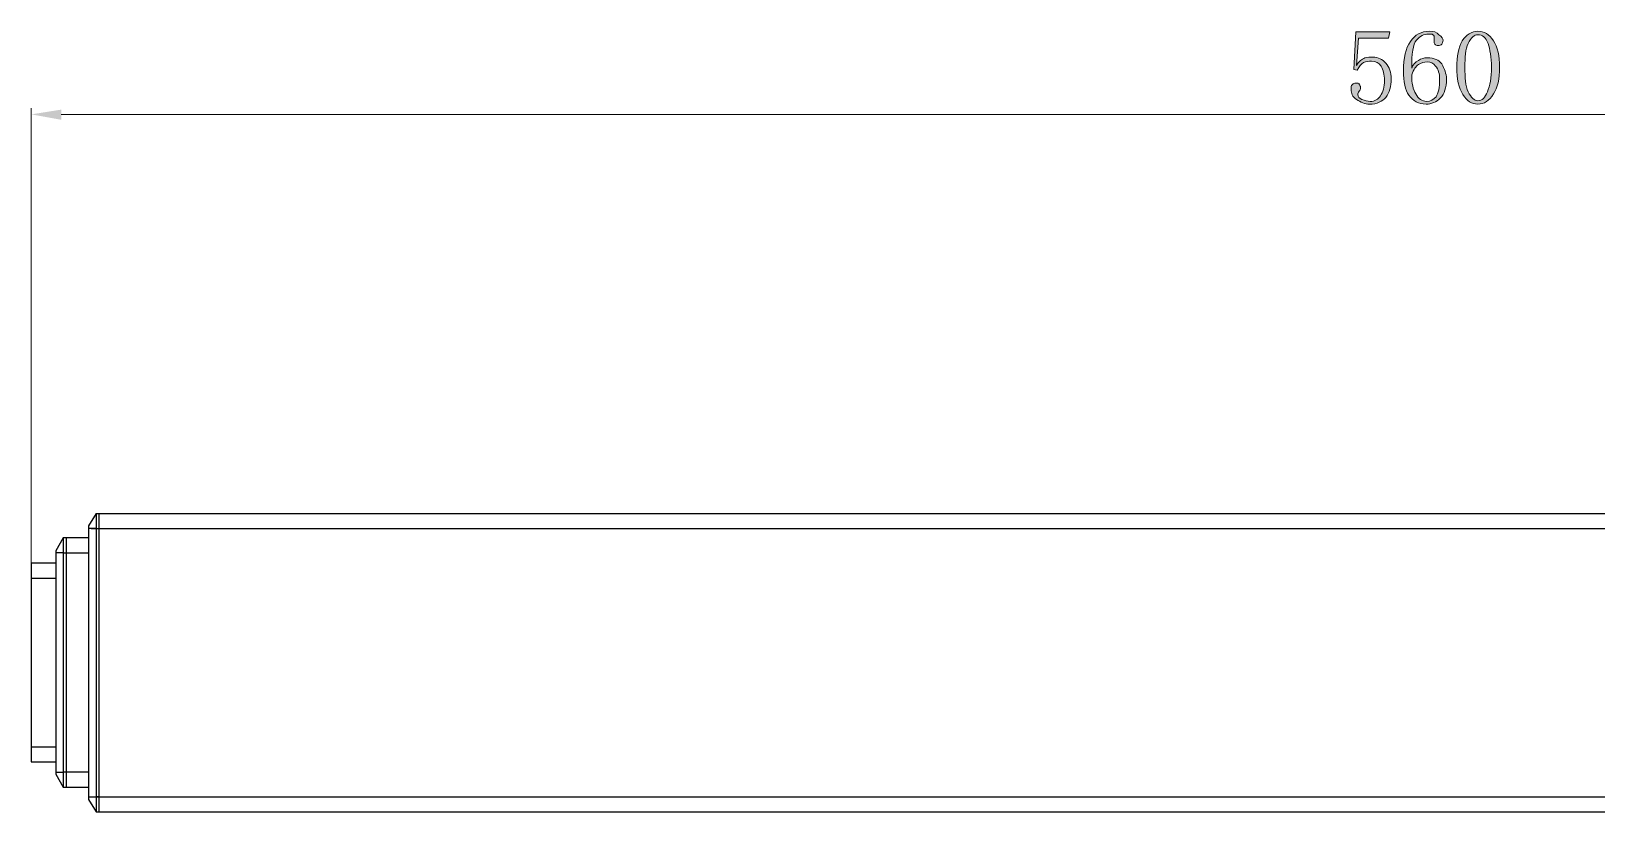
# Model space of a CAD drawing. Header units: millimetres. Extents: x 0 to 297, y 0 to 210.
# Drawn here: x 73.93 to 122.56, y 121.44 to 145.69 of the extents above; entities that cross this region are included whole.
import ezdxf

# ---------------------------------------------------------------- set-up
doc = ezdxf.new("R2010")
doc.units = ezdxf.units.MM

msp = doc.modelspace()

# ---------------------------------------------------------------- hatches: boundary and pattern name
h = msp.add_hatch(color=7)
edge = h.paths.add_edge_path(flags=0)
edge.add_spline(control_points=[(115.609088, 144.888813), (115.778386, 144.888813), (115.905386, 144.825313), (116.01129, 144.698313), (116.117088, 144.571313), (116.180588, 144.423111), (116.180588, 144.211515), (116.180588, 143.978611), (116.117088, 143.788111), (116.01129, 143.640015), (115.905386, 143.513015), (115.736088, 143.428313), (115.50329, 143.428313), (115.355088, 143.428313), (115.228088, 143.491813), (115.101088, 143.576515), (114.974088, 143.661111), (114.93179, 143.767015), (114.93179, 143.894015), (114.93179, 143.957515), (114.93179, 143.999813), (114.974088, 144.042111), (114.99529, 144.063313), (115.037588, 144.084515), (115.079886, 144.084515), (115.143386, 144.084515), (115.18579, 144.084515), (115.18579, 144.042111), (115.206886, 143.999813), (115.228088, 143.978611), (115.228088, 143.957515), (115.228088, 143.894015), (115.206886, 143.851611), (115.18579, 143.830515), (115.143386, 143.788111), (115.143386, 143.767015), (115.143386, 143.724611), (115.143386, 143.661111), (115.18579, 143.597611), (115.270386, 143.576515), (115.355088, 143.534111), (115.43979, 143.513015), (115.524386, 143.513015), (115.672588, 143.513015), (115.778386, 143.576515), (115.841886, 143.682313), (115.926588, 143.809313), (115.968886, 143.957515), (115.968886, 144.169111), (115.968886, 144.359611), (115.926588, 144.486611), (115.863088, 144.613611), (115.799588, 144.719515), (115.69379, 144.761813), (115.56679, 144.761813), (115.482088, 144.761813), (115.397386, 144.761813), (115.31279, 144.719515), (115.24929, 144.677111), (115.18579, 144.613611), (115.12229, 144.486611), (115.12229, 144.486611), (115.016386, 144.507813), (115.016386, 144.507813), (115.016386, 144.507813), (115.079886, 145.672015), (115.079886, 145.672015), (115.079886, 145.672015), (116.13829, 145.672015), (116.13829, 145.672015), (116.13829, 145.672015), (116.095886, 145.481515), (116.095886, 145.481515), (116.095886, 145.481515), (115.164588, 145.481515), (115.164588, 145.481515), (115.164588, 145.481515), (115.101088, 144.634813), (115.101088, 144.634813), (115.18579, 144.761813), (115.270386, 144.825313), (115.355088, 144.867611), (115.43979, 144.888813), (115.524386, 144.888813), (115.609088, 144.888813), (115.609088, 144.888813), (115.609088, 144.888813), (115.609088, 144.888813)], knot_values=[0, 0, 0, 0, 1, 1, 1, 2, 2, 2, 3, 3, 3, 4, 4, 4, 5, 5, 5, 6, 6, 6, 7, 7, 7, 8, 8, 8, 9, 9, 9, 10, 10, 10, 11, 11, 11, 12, 12, 12, 13, 13, 13, 14, 14, 14, 15, 15, 15, 16, 16, 16, 17, 17, 17, 18, 18, 18, 19, 19, 19, 20, 20, 20, 21, 21, 21, 22, 22, 22, 23, 23, 23, 24, 24, 24, 25, 25, 25, 26, 26, 26, 27, 27, 27, 28, 28, 28, 29, 29, 29, 29], degree=3, periodic=1)
edge = h.paths.add_edge_path(flags=0)
edge.add_spline(control_points=[(116.815588, 144.338515), (116.815588, 144.084515), (116.857886, 143.872813), (116.942588, 143.745813), (117.02729, 143.597611), (117.133088, 143.513015), (117.28129, 143.513015), (117.40829, 143.513015), (117.492886, 143.576515), (117.577588, 143.661111), (117.641088, 143.767015), (117.683386, 143.936313), (117.683386, 144.211515), (117.683386, 144.380813), (117.641088, 144.507813), (117.556386, 144.613611), (117.492886, 144.698313), (117.40829, 144.740611), (117.302386, 144.740611), (117.196588, 144.740611), (117.111886, 144.719515), (117.02729, 144.656015), (116.942588, 144.613611), (116.879088, 144.507813), (116.815588, 144.338515), (116.815588, 144.338515), (116.815588, 144.338515), (116.815588, 144.338515)], knot_values=[0, 0, 0, 0, 1, 1, 1, 2, 2, 2, 3, 3, 3, 4, 4, 4, 5, 5, 5, 6, 6, 6, 7, 7, 7, 8, 8, 8, 9, 9, 9, 9], degree=3, periodic=1)
edge = h.paths.add_edge_path(flags=0)
edge.add_spline(control_points=[(117.302386, 144.867611), (117.514088, 144.867611), (117.66229, 144.804111), (117.746886, 144.677111), (117.831588, 144.529015), (117.895088, 144.380813), (117.895088, 144.211515), (117.895088, 143.936313), (117.831588, 143.745813), (117.704588, 143.618813), (117.577588, 143.491813), (117.429386, 143.428313), (117.260088, 143.428313), (117.02729, 143.428313), (116.857886, 143.534111), (116.730886, 143.703515), (116.603886, 143.872813), (116.561588, 144.126813), (116.561588, 144.465515), (116.561588, 144.867611), (116.625088, 145.164015), (116.77329, 145.375611), (116.921386, 145.587313), (117.111886, 145.693111), (117.365886, 145.693111), (117.492886, 145.693111), (117.59879, 145.672015), (117.66229, 145.587313), (117.746886, 145.523813), (117.78929, 145.460313), (117.78929, 145.418015), (117.78929, 145.354515), (117.768088, 145.312111), (117.746886, 145.291015), (117.72579, 145.269813), (117.683386, 145.248611), (117.641088, 145.248611), (117.59879, 145.248611), (117.556386, 145.269813), (117.53529, 145.291015), (117.514088, 145.312111), (117.514088, 145.354515), (117.514088, 145.396813), (117.514088, 145.418015), (117.514088, 145.418015), (117.514088, 145.439111), (117.514088, 145.460313), (117.514088, 145.481515), (117.514088, 145.502611), (117.514088, 145.523813), (117.514088, 145.566111), (117.47179, 145.587313), (117.450588, 145.608515), (117.40829, 145.608515), (117.34479, 145.608515), (117.196588, 145.608515), (117.069588, 145.545015), (116.96379, 145.418015), (116.857886, 145.291015), (116.815588, 144.994611), (116.815588, 144.550111), (116.857886, 144.656015), (116.921386, 144.740611), (117.02729, 144.783015), (117.111886, 144.846515), (117.196588, 144.867611), (117.302386, 144.867611), (117.302386, 144.867611), (117.302386, 144.867611), (117.302386, 144.867611)], knot_values=[0, 0, 0, 0, 1, 1, 1, 2, 2, 2, 3, 3, 3, 4, 4, 4, 5, 5, 5, 6, 6, 6, 7, 7, 7, 8, 8, 8, 9, 9, 9, 10, 10, 10, 11, 11, 11, 12, 12, 12, 13, 13, 13, 14, 14, 14, 15, 15, 15, 16, 16, 16, 17, 17, 17, 18, 18, 18, 19, 19, 19, 20, 20, 20, 21, 21, 21, 22, 22, 22, 23, 23, 23, 23], degree=3, periodic=1)
edge = h.paths.add_edge_path(flags=0)
edge.add_spline(control_points=[(118.86879, 145.587313), (118.762886, 145.587313), (118.657088, 145.502611), (118.572386, 145.312111), (118.48779, 145.142813), (118.466588, 144.888813), (118.466588, 144.571313), (118.466588, 144.253813), (118.48779, 143.999813), (118.572386, 143.809313), (118.657088, 143.640015), (118.762886, 143.534111), (118.86879, 143.534111), (118.99579, 143.534111), (119.101588, 143.640015), (119.165088, 143.809313), (119.24979, 143.999813), (119.292088, 144.253813), (119.292088, 144.571313), (119.292088, 144.888813), (119.24979, 145.142813), (119.18629, 145.312111), (119.12279, 145.502611), (119.016886, 145.587313), (118.86879, 145.587313), (118.86879, 145.587313), (118.86879, 145.587313), (118.86879, 145.587313)], knot_values=[0, 0, 0, 0, 1, 1, 1, 2, 2, 2, 3, 3, 3, 4, 4, 4, 5, 5, 5, 6, 6, 6, 7, 7, 7, 8, 8, 8, 9, 9, 9, 9], degree=3, periodic=1)
edge = h.paths.add_edge_path(flags=0)
edge.add_spline(control_points=[(118.86879, 143.428313), (118.67829, 143.428313), (118.530088, 143.534111), (118.403088, 143.724611), (118.276088, 143.936313), (118.212588, 144.211515), (118.212588, 144.571313), (118.212588, 144.910015), (118.276088, 145.185111), (118.381886, 145.396813), (118.508886, 145.587313), (118.67829, 145.693111), (118.86879, 145.693111), (119.05929, 145.693111), (119.228588, 145.608515), (119.355588, 145.396813), (119.482588, 145.206313), (119.546088, 144.931111), (119.546088, 144.571313), (119.546088, 144.211515), (119.482588, 143.936313), (119.355588, 143.745813), (119.228588, 143.534111), (119.05929, 143.428313), (118.86879, 143.428313)], knot_values=[0, 0, 0, 0, 1, 1, 1, 2, 2, 2, 3, 3, 3, 4, 4, 4, 5, 5, 5, 6, 6, 6, 7, 7, 7, 8, 8, 8, 8], degree=3, periodic=1)
h = msp.add_hatch(color=7)
h.dxf.hatch_style = 2
h.paths.add_polyline_path([(74.86329, 143.259015), (74.86329, 142.941515), (73.931886, 143.110813)])

# ---------------------------------------------------------------- linework, layer by layer
at = {"color": 7, "lineweight": 15}
for points in [[(73.931886, 143.301313), (73.931886, 128.802111)], [(74.86329, 143.110813), (159.614588, 143.110813)]]:
    msp.add_lwpolyline(points, dxfattribs=at)
at = {"color": 7, "lineweight": 25}
for points in [[(75.94279, 130.707111), (75.709886, 130.326111)], [(75.94279, 130.707111), (75.94279, 130.241515), (75.709886, 130.241515), (75.709886, 121.901813)], [(75.94279, 130.707111), (153.116386, 130.707111), (153.116386, 130.537813)], [(75.94279, 130.707111), (76.027386, 130.707111)], [(76.027386, 130.707111), (76.027386, 130.241515)], [(74.926402, 129.945111), (74.693604, 129.543015)], [(75.011104, 129.945111), (74.926402, 129.945111)], [(74.926402, 129.945111), (74.926402, 129.479515)], [(75.011104, 129.945111), (75.011104, 129.162015)], [(75.011104, 129.945111), (75.011104, 129.479515)], [(75.709886, 129.945111), (75.011386, 129.945111), (75.011386, 129.162015)], [(75.709886, 130.326111), (75.709886, 130.241515)], [(75.794588, 130.241515), (153.116386, 130.241515)], [(75.94279, 130.241515), (75.94279, 121.901813)], [(75.94279, 130.241515), (76.027386, 130.241515)], [(76.027386, 130.241515), (76.027386, 121.901813), (76.027386, 121.436111)], [(74.693604, 129.543015), (74.693604, 129.479515)], [(74.926402, 129.479515), (74.693604, 129.479515)], [(74.693604, 129.479515), (74.693604, 122.663813)], [(74.926402, 129.479515), (75.709604, 129.479515)], [(74.926402, 129.479515), (74.926402, 122.663813)], [(75.011104, 129.479515), (75.011104, 122.663813)], [(74.693886, 129.162015), (73.931886, 129.162015), (73.931886, 128.696313)], [(75.011104, 129.162015), (75.011104, 122.981313)], [(75.011104, 129.162015), (75.011104, 122.981313)], [(75.011386, 129.162015), (75.011386, 122.981313)], [(73.931886, 128.696313), (73.931886, 123.447015)], [(73.931886, 128.696313), (74.693886, 128.696313)], [(73.931886, 123.447015), (73.931886, 122.981313)], [(74.693886, 123.447015), (73.931886, 123.447015)], [(73.931886, 122.981313), (74.693886, 122.981313)], [(74.693604, 122.663813), (74.926402, 122.663813)], [(74.693604, 122.663813), (74.693604, 122.600313)], [(74.693604, 122.600313), (74.926402, 122.198111)], [(75.709604, 122.663813), (74.926402, 122.663813)], [(74.926402, 122.663813), (74.926402, 122.198111)], [(75.011104, 122.981313), (75.011104, 122.198111)], [(75.011104, 122.663813), (75.011104, 122.198111)], [(75.011386, 122.981313), (75.011386, 122.198111)], [(74.926402, 122.198111), (75.011104, 122.198111)], [(75.011386, 122.198111), (75.709886, 122.198111)], [(75.709886, 121.901813), (75.94279, 121.901813)], [(75.709886, 121.901813), (75.709886, 121.817111)], [(75.709886, 121.817111), (75.94279, 121.436111), (76.027386, 121.436111)], [(75.794588, 121.901813), (153.116386, 121.901813)], [(76.027386, 121.901813), (75.94279, 121.901813)], [(75.94279, 121.901813), (75.94279, 121.436111)], [(75.94279, 121.436111), (153.116386, 121.436111)]]:
    msp.add_lwpolyline(points, dxfattribs=at)
at = {"color": 7, "lineweight": 5}
for points, knots in [([(115.609088, 144.888813), (115.778386, 144.888813), (115.905386, 144.825313), (116.01129, 144.698313), (116.117088, 144.571313), (116.180588, 144.423111), (116.180588, 144.211515), (116.180588, 143.978611), (116.117088, 143.788111), (116.01129, 143.640015), (115.905386, 143.513015), (115.736088, 143.428313), (115.50329, 143.428313), (115.355088, 143.428313), (115.228088, 143.491813), (115.101088, 143.576515), (114.974088, 143.661111), (114.93179, 143.767015), (114.93179, 143.894015), (114.93179, 143.957515), (114.93179, 143.999813), (114.974088, 144.042111), (114.99529, 144.063313), (115.037588, 144.084515), (115.079886, 144.084515), (115.143386, 144.084515), (115.18579, 144.084515), (115.18579, 144.042111), (115.206886, 143.999813), (115.228088, 143.978611), (115.228088, 143.957515), (115.228088, 143.894015), (115.206886, 143.851611), (115.18579, 143.830515), (115.143386, 143.788111), (115.143386, 143.767015), (115.143386, 143.724611), (115.143386, 143.661111), (115.18579, 143.597611), (115.270386, 143.576515), (115.355088, 143.534111), (115.43979, 143.513015), (115.524386, 143.513015), (115.672588, 143.513015), (115.778386, 143.576515), (115.841886, 143.682313), (115.926588, 143.809313), (115.968886, 143.957515), (115.968886, 144.169111), (115.968886, 144.359611), (115.926588, 144.486611), (115.863088, 144.613611), (115.799588, 144.719515), (115.69379, 144.761813), (115.56679, 144.761813), (115.482088, 144.761813), (115.397386, 144.761813), (115.31279, 144.719515), (115.24929, 144.677111), (115.18579, 144.613611), (115.12229, 144.486611), (115.12229, 144.486611), (115.016386, 144.507813), (115.016386, 144.507813), (115.016386, 144.507813), (115.079886, 145.672015), (115.079886, 145.672015), (115.079886, 145.672015), (116.13829, 145.672015), (116.13829, 145.672015), (116.13829, 145.672015), (116.095886, 145.481515), (116.095886, 145.481515), (116.095886, 145.481515), (115.164588, 145.481515), (115.164588, 145.481515), (115.164588, 145.481515), (115.101088, 144.634813), (115.101088, 144.634813), (115.18579, 144.761813), (115.270386, 144.825313), (115.355088, 144.867611), (115.43979, 144.888813), (115.524386, 144.888813), (115.609088, 144.888813), (115.609088, 144.888813), (115.609088, 144.888813), (115.609088, 144.888813)], [0, 0, 0, 0, 1, 1, 1, 2, 2, 2, 3, 3, 3, 4, 4, 4, 5, 5, 5, 6, 6, 6, 7, 7, 7, 8, 8, 8, 9, 9, 9, 10, 10, 10, 11, 11, 11, 12, 12, 12, 13, 13, 13, 14, 14, 14, 15, 15, 15, 16, 16, 16, 17, 17, 17, 18, 18, 18, 19, 19, 19, 20, 20, 20, 21, 21, 21, 22, 22, 22, 23, 23, 23, 24, 24, 24, 25, 25, 25, 26, 26, 26, 27, 27, 27, 28, 28, 28, 29, 29, 29, 29]), ([(117.302386, 144.867611), (117.514088, 144.867611), (117.66229, 144.804111), (117.746886, 144.677111), (117.831588, 144.529015), (117.895088, 144.380813), (117.895088, 144.211515), (117.895088, 143.936313), (117.831588, 143.745813), (117.704588, 143.618813), (117.577588, 143.491813), (117.429386, 143.428313), (117.260088, 143.428313), (117.02729, 143.428313), (116.857886, 143.534111), (116.730886, 143.703515), (116.603886, 143.872813), (116.561588, 144.126813), (116.561588, 144.465515), (116.561588, 144.867611), (116.625088, 145.164015), (116.77329, 145.375611), (116.921386, 145.587313), (117.111886, 145.693111), (117.365886, 145.693111), (117.492886, 145.693111), (117.59879, 145.672015), (117.66229, 145.587313), (117.746886, 145.523813), (117.78929, 145.460313), (117.78929, 145.418015), (117.78929, 145.354515), (117.768088, 145.312111), (117.746886, 145.291015), (117.72579, 145.269813), (117.683386, 145.248611), (117.641088, 145.248611), (117.59879, 145.248611), (117.556386, 145.269813), (117.53529, 145.291015), (117.514088, 145.312111), (117.514088, 145.354515), (117.514088, 145.396813), (117.514088, 145.418015), (117.514088, 145.418015), (117.514088, 145.439111), (117.514088, 145.460313), (117.514088, 145.481515), (117.514088, 145.502611), (117.514088, 145.523813), (117.514088, 145.566111), (117.47179, 145.587313), (117.450588, 145.608515), (117.40829, 145.608515), (117.34479, 145.608515), (117.196588, 145.608515), (117.069588, 145.545015), (116.96379, 145.418015), (116.857886, 145.291015), (116.815588, 144.994611), (116.815588, 144.550111), (116.857886, 144.656015), (116.921386, 144.740611), (117.02729, 144.783015), (117.111886, 144.846515), (117.196588, 144.867611), (117.302386, 144.867611), (117.302386, 144.867611), (117.302386, 144.867611), (117.302386, 144.867611)], [0, 0, 0, 0, 1, 1, 1, 2, 2, 2, 3, 3, 3, 4, 4, 4, 5, 5, 5, 6, 6, 6, 7, 7, 7, 8, 8, 8, 9, 9, 9, 10, 10, 10, 11, 11, 11, 12, 12, 12, 13, 13, 13, 14, 14, 14, 15, 15, 15, 16, 16, 16, 17, 17, 17, 18, 18, 18, 19, 19, 19, 20, 20, 20, 21, 21, 21, 22, 22, 22, 23, 23, 23, 23]), ([(118.86879, 143.428313), (118.67829, 143.428313), (118.530088, 143.534111), (118.403088, 143.724611), (118.276088, 143.936313), (118.212588, 144.211515), (118.212588, 144.571313), (118.212588, 144.910015), (118.276088, 145.185111), (118.381886, 145.396813), (118.508886, 145.587313), (118.67829, 145.693111), (118.86879, 145.693111), (119.05929, 145.693111), (119.228588, 145.608515), (119.355588, 145.396813), (119.482588, 145.206313), (119.546088, 144.931111), (119.546088, 144.571313), (119.546088, 144.211515), (119.482588, 143.936313), (119.355588, 143.745813), (119.228588, 143.534111), (119.05929, 143.428313), (118.86879, 143.428313), (118.86879, 143.428313), (118.86879, 143.428313), (118.86879, 143.428313)], [0, 0, 0, 0, 1, 1, 1, 2, 2, 2, 3, 3, 3, 4, 4, 4, 5, 5, 5, 6, 6, 6, 7, 7, 7, 8, 8, 8, 9, 9, 9, 9]), ([(118.86879, 145.587313), (118.762886, 145.587313), (118.657088, 145.502611), (118.572386, 145.312111), (118.48779, 145.142813), (118.466588, 144.888813), (118.466588, 144.571313), (118.466588, 144.253813), (118.48779, 143.999813), (118.572386, 143.809313), (118.657088, 143.640015), (118.762886, 143.534111), (118.86879, 143.534111), (118.99579, 143.534111), (119.101588, 143.640015), (119.165088, 143.809313), (119.24979, 143.999813), (119.292088, 144.253813), (119.292088, 144.571313), (119.292088, 144.888813), (119.24979, 145.142813), (119.18629, 145.312111), (119.12279, 145.502611), (119.016886, 145.587313), (118.86879, 145.587313), (118.86879, 145.587313), (118.86879, 145.587313), (118.86879, 145.587313)], [0, 0, 0, 0, 1, 1, 1, 2, 2, 2, 3, 3, 3, 4, 4, 4, 5, 5, 5, 6, 6, 6, 7, 7, 7, 8, 8, 8, 9, 9, 9, 9]), ([(116.815588, 144.338515), (116.815588, 144.084515), (116.857886, 143.872813), (116.942588, 143.745813), (117.02729, 143.597611), (117.133088, 143.513015), (117.28129, 143.513015), (117.40829, 143.513015), (117.492886, 143.576515), (117.577588, 143.661111), (117.641088, 143.767015), (117.683386, 143.936313), (117.683386, 144.211515), (117.683386, 144.380813), (117.641088, 144.507813), (117.556386, 144.613611), (117.492886, 144.698313), (117.40829, 144.740611), (117.302386, 144.740611), (117.196588, 144.740611), (117.111886, 144.719515), (117.02729, 144.656015), (116.942588, 144.613611), (116.879088, 144.507813), (116.815588, 144.338515), (116.815588, 144.338515), (116.815588, 144.338515), (116.815588, 144.338515)], [0, 0, 0, 0, 1, 1, 1, 2, 2, 2, 3, 3, 3, 4, 4, 4, 5, 5, 5, 6, 6, 6, 7, 7, 7, 8, 8, 8, 9, 9, 9, 9])]:
    msp.add_open_spline(points, degree=3, knots=knots, dxfattribs=at)

doc.saveas('drawing.dxf')
